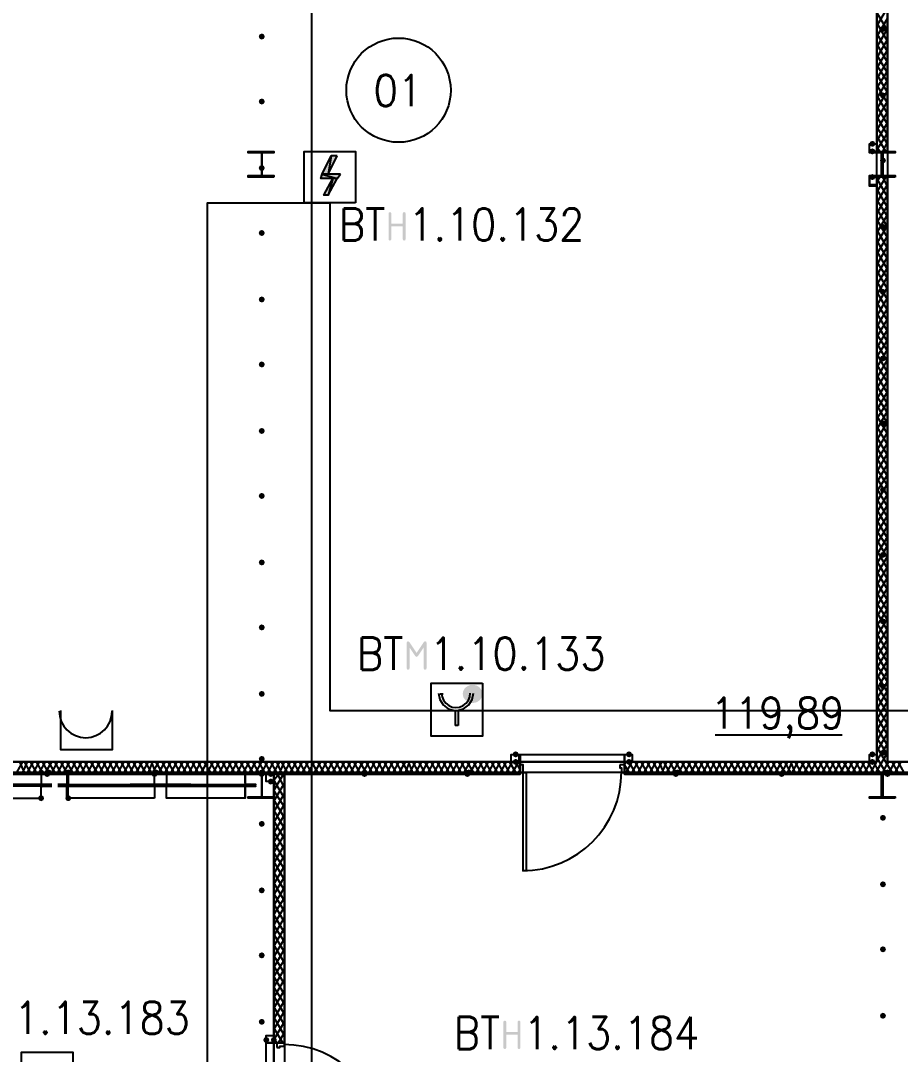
# Model space of a CAD drawing. Header units: millimetres. Extents: x 0 to 420, y 0 to 297.
# Drawn here: x 113.35 to 137.99, y 179.56 to 208.51 of the extents above; entities that cross this region are included whole.
import ezdxf

# ---------------------------------------------------------------- set-up
doc = ezdxf.new("R2010")
doc.units = ezdxf.units.MM
doc.layers.get('0').update_dxf_attribs({"linetype": 'CONTINUOUS'})
doc.styles.get("Standard").update_dxf_attribs({"font": 'STANDARD'})

msp = doc.modelspace()

# ---------------------------------------------------------------- hatches: boundary and pattern name
at = {"true_color": 0x000007}
for points in [[(137.583333, 208.28), (137.558463, 208.220204), (137.498667, 208.195333), (137.438871, 208.220204), (137.414, 208.28), (137.438871, 208.339796), (137.498667, 208.364667), (137.558462, 208.339796)], [(120.184333, 208.068333), (120.159462, 208.008537), (120.099667, 207.983667), (120.039871, 208.008537), (120.015, 208.068333), (120.039871, 208.128129), (120.099667, 208.153), (120.159462, 208.128129)], [(137.583333, 206.417333), (137.558463, 206.357537), (137.498667, 206.332667), (137.438871, 206.357537), (137.414, 206.417333), (137.438871, 206.477129), (137.498667, 206.502), (137.558462, 206.477129)], [(120.184333, 206.248), (120.159462, 206.188204), (120.099667, 206.163333), (120.039871, 206.188204), (120.015, 206.248), (120.039871, 206.307796), (120.099667, 206.332667), (120.159462, 206.307796)], [(137.287, 205.062667), (137.262129, 205.002871), (137.202333, 204.978), (137.142538, 205.002871), (137.117667, 205.062667), (137.142537, 205.122462), (137.202333, 205.147333), (137.262129, 205.122463)], [(137.287, 204.851), (137.262129, 204.791204), (137.202333, 204.766333), (137.142538, 204.791204), (137.117667, 204.851), (137.142537, 204.910796), (137.202333, 204.935667), (137.262129, 204.910796)], [(120.184333, 204.385333), (120.159462, 204.325537), (120.099667, 204.300667), (120.039871, 204.325537), (120.015, 204.385333), (120.039871, 204.445129), (120.099667, 204.47), (120.159462, 204.445129)], [(137.583333, 204.597), (137.558463, 204.537204), (137.498667, 204.512333), (137.438871, 204.537204), (137.414, 204.597), (137.438871, 204.656796), (137.498667, 204.681667), (137.558462, 204.656796)], [(137.287, 204.131333), (137.262129, 204.071537), (137.202333, 204.046667), (137.142538, 204.071537), (137.117667, 204.131333), (137.142537, 204.191129), (137.202333, 204.216), (137.262129, 204.191129)], [(123.650375, 202.39302), (123.650375, 203.1096), (123.660366, 203.139366), (123.690614, 203.149287), (123.720379, 203.139366), (123.730301, 203.1096), (123.730301, 202.830685), (124.048353, 202.830685), (124.048353, 203.1096), (124.058274, 203.139366), (124.08804, 203.149287), (124.118081, 203.139366), (124.128279, 203.1096), (124.128279, 202.39302), (124.118081, 202.363254), (124.08804, 202.353333), (124.058274, 202.363254), (124.048353, 202.39302), (124.048353, 202.75131), (123.730301, 202.75131), (123.730301, 202.39302), (123.720379, 202.363254), (123.690614, 202.353333), (123.660366, 202.363254)], [(137.583333, 202.734333), (137.558463, 202.674537), (137.498667, 202.649667), (137.438871, 202.674537), (137.414, 202.734333), (137.438871, 202.794129), (137.498667, 202.819), (137.558462, 202.794129)], [(120.184333, 202.565), (120.159462, 202.505204), (120.099667, 202.480333), (120.039871, 202.505204), (120.015, 202.565), (120.039871, 202.624796), (120.099667, 202.649667), (120.159462, 202.624796)], [(137.583333, 200.914), (137.558463, 200.854204), (137.498667, 200.829333), (137.438871, 200.854204), (137.414, 200.914), (137.438871, 200.973796), (137.498667, 200.998667), (137.558462, 200.973796)], [(120.184333, 200.702333), (120.159462, 200.642537), (120.099667, 200.617667), (120.039871, 200.642537), (120.015, 200.702333), (120.039871, 200.762129), (120.099667, 200.787), (120.159462, 200.762129)], [(120.184333, 198.882), (120.159462, 198.822204), (120.099667, 198.797333), (120.039871, 198.822204), (120.015, 198.882), (120.039871, 198.941796), (120.099667, 198.966667), (120.159462, 198.941796)], [(137.583333, 199.051333), (137.558463, 198.991537), (137.498667, 198.966667), (137.438871, 198.991537), (137.414, 199.051333), (137.438871, 199.111129), (137.498667, 199.136), (137.558462, 199.111129)], [(137.583333, 197.231), (137.558463, 197.171204), (137.498667, 197.146333), (137.438871, 197.171204), (137.414, 197.231), (137.438871, 197.290796), (137.498667, 197.315667), (137.558462, 197.290796)], [(120.184333, 197.019333), (120.159462, 196.959537), (120.099667, 196.934667), (120.039871, 196.959537), (120.015, 197.019333), (120.039871, 197.079129), (120.099667, 197.104), (120.159462, 197.079129)], [(120.184333, 195.199), (120.159462, 195.139204), (120.099667, 195.114333), (120.039871, 195.139204), (120.015, 195.199), (120.039871, 195.258796), (120.099667, 195.283667), (120.159462, 195.258796)], [(137.583333, 195.368333), (137.558463, 195.308538), (137.498667, 195.283667), (137.438871, 195.308538), (137.414, 195.368333), (137.438871, 195.428129), (137.498667, 195.453), (137.558462, 195.428129)], [(137.583333, 193.548), (137.558463, 193.488204), (137.498667, 193.463333), (137.438871, 193.488204), (137.414, 193.548), (137.438871, 193.607796), (137.498667, 193.632667), (137.558462, 193.607796)], [(120.184333, 193.336333), (120.159462, 193.276537), (120.099667, 193.251667), (120.039871, 193.276537), (120.015, 193.336333), (120.039871, 193.396129), (120.099667, 193.421), (120.159462, 193.396129)], [(137.583333, 191.685333), (137.558463, 191.625537), (137.498667, 191.600667), (137.438871, 191.625537), (137.414, 191.685333), (137.438871, 191.745129), (137.498667, 191.77), (137.558462, 191.745129)], [(120.184333, 191.516), (120.159462, 191.456204), (120.099667, 191.431333), (120.039871, 191.456204), (120.015, 191.516), (120.039871, 191.575796), (120.099667, 191.600667), (120.159462, 191.575796)], [(124.675966, 191.126621), (124.705732, 191.116699), (124.715654, 191.086933), (124.715654, 190.370353), (124.705732, 190.340588), (124.675966, 190.330666), (124.646201, 190.340588), (124.636279, 190.370353), (124.636279, 190.955744), (124.47367, 190.712658), (124.43729, 190.688956), (124.399807, 190.712658), (124.238301, 190.955744), (124.238301, 190.370353), (124.228379, 190.340588), (124.198614, 190.330666), (124.168366, 190.340588), (124.158375, 190.370353), (124.158375, 191.086933), (124.168366, 191.116699), (124.198614, 191.126621), (124.23334, 191.106777), (124.43729, 190.800853), (124.642342, 191.108982)], [(120.184333, 189.653333), (120.159462, 189.593537), (120.099667, 189.568667), (120.039871, 189.593537), (120.015, 189.653333), (120.039871, 189.713129), (120.099667, 189.738), (120.159462, 189.713129)], [(137.583333, 189.865), (137.558463, 189.805204), (137.498667, 189.780333), (137.438871, 189.805204), (137.414, 189.865), (137.438871, 189.924796), (137.498667, 189.949667), (137.558462, 189.924796)], [(127.296333, 187.96), (127.271463, 187.900204), (127.211667, 187.875333), (127.151871, 187.900204), (127.127, 187.96), (127.151871, 188.019796), (127.211667, 188.044667), (127.271462, 188.019796)], [(130.471333, 187.96), (130.446463, 187.900204), (130.386667, 187.875333), (130.326871, 187.900204), (130.302, 187.96), (130.326871, 188.019796), (130.386667, 188.044667), (130.446462, 188.019796)], [(137.287, 187.96), (137.262129, 187.900204), (137.202333, 187.875333), (137.142538, 187.900204), (137.117667, 187.96), (137.142537, 188.019796), (137.202333, 188.044667), (137.262129, 188.019796)], [(137.583333, 188.002333), (137.558463, 187.942537), (137.498667, 187.917667), (137.438871, 187.942537), (137.414, 188.002333), (137.438871, 188.062129), (137.498667, 188.087), (137.558462, 188.062129)], [(120.184333, 187.833), (120.159462, 187.773204), (120.099667, 187.748333), (120.039871, 187.773204), (120.015, 187.833), (120.039871, 187.892796), (120.099667, 187.917667), (120.159462, 187.892796)], [(127.296333, 187.748333), (127.271463, 187.688538), (127.211667, 187.663667), (127.151871, 187.688538), (127.127, 187.748333), (127.151871, 187.808129), (127.211667, 187.833), (127.271462, 187.808129)], [(130.471333, 187.748333), (130.446463, 187.688538), (130.386667, 187.663667), (130.326871, 187.688538), (130.302, 187.748333), (130.326871, 187.808129), (130.386667, 187.833), (130.446462, 187.808129)], [(137.287, 187.748333), (137.262129, 187.688538), (137.202333, 187.663667), (137.142538, 187.688538), (137.117667, 187.748333), (137.142537, 187.808129), (137.202333, 187.833), (137.262129, 187.808129)], [(114.003667, 187.452), (113.978796, 187.392204), (113.919, 187.367333), (113.859204, 187.392204), (113.834333, 187.452), (113.859204, 187.511796), (113.919, 187.536667), (113.978796, 187.511796)], [(114.765667, 187.452), (114.740796, 187.392204), (114.681, 187.367333), (114.621204, 187.392204), (114.596333, 187.452), (114.621204, 187.511796), (114.681, 187.536667), (114.740796, 187.511796)], [(120.438333, 187.409667), (120.413463, 187.349871), (120.353667, 187.325), (120.293871, 187.349871), (120.269, 187.409667), (120.293871, 187.469462), (120.353667, 187.494333), (120.413462, 187.469463)], [(120.438333, 187.198), (120.413463, 187.138204), (120.353667, 187.113333), (120.293871, 187.138204), (120.269, 187.198), (120.293871, 187.257796), (120.353667, 187.282667), (120.413462, 187.257796)], [(114.003667, 186.732333), (113.978796, 186.672537), (113.919, 186.647667), (113.859204, 186.672537), (113.834333, 186.732333), (113.859204, 186.792129), (113.919, 186.817), (113.978796, 186.792129)], [(114.765667, 186.732333), (114.740796, 186.672537), (114.681, 186.647667), (114.621204, 186.672537), (114.596333, 186.732333), (114.621204, 186.792129), (114.681, 186.817), (114.740796, 186.792129)], [(137.583333, 186.182), (137.558463, 186.122204), (137.498667, 186.097333), (137.438871, 186.122204), (137.414, 186.182), (137.438871, 186.241796), (137.498667, 186.266667), (137.558462, 186.241796)], [(120.184333, 186.012667), (120.159462, 185.952871), (120.099667, 185.928), (120.039871, 185.952871), (120.015, 186.012667), (120.039871, 186.072462), (120.099667, 186.097333), (120.159462, 186.072463)], [(120.184333, 184.15), (120.159462, 184.090204), (120.099667, 184.065333), (120.039871, 184.090204), (120.015, 184.15), (120.039871, 184.209796), (120.099667, 184.234667), (120.159462, 184.209796)], [(137.583333, 184.319333), (137.558463, 184.259537), (137.498667, 184.234667), (137.438871, 184.259537), (137.414, 184.319333), (137.438871, 184.379129), (137.498667, 184.404), (137.558462, 184.379129)], [(137.583333, 182.499), (137.558463, 182.439204), (137.498667, 182.414333), (137.438871, 182.439204), (137.414, 182.499), (137.438871, 182.558796), (137.498667, 182.583667), (137.558462, 182.558796)], [(120.184333, 182.329667), (120.159462, 182.269871), (120.099667, 182.245), (120.039871, 182.269871), (120.015, 182.329667), (120.039871, 182.389462), (120.099667, 182.414333), (120.159462, 182.389463)], [(137.583333, 180.636333), (137.558463, 180.576537), (137.498667, 180.551667), (137.438871, 180.576537), (137.414, 180.636333), (137.438871, 180.696129), (137.498667, 180.721), (137.558462, 180.696129)], [(120.184333, 180.467), (120.159462, 180.407204), (120.099667, 180.382333), (120.039871, 180.407204), (120.015, 180.467), (120.039871, 180.526796), (120.099667, 180.551667), (120.159462, 180.526796)], [(126.867708, 179.744687), (126.867708, 180.461267), (126.877699, 180.491032), (126.907947, 180.500954), (126.937713, 180.491032), (126.947635, 180.461267), (126.947635, 180.182352), (127.265686, 180.182352), (127.265686, 180.461267), (127.275608, 180.491032), (127.305373, 180.500954), (127.335415, 180.491032), (127.345612, 180.461267), (127.345612, 179.744687), (127.335415, 179.714921), (127.305373, 179.704999), (127.275608, 179.714921), (127.265686, 179.744687), (127.265686, 180.102977), (126.947635, 180.102977), (126.947635, 179.744687), (126.937713, 179.714921), (126.907947, 179.704999), (126.877699, 179.714921)], [(120.311333, 179.959), (120.286463, 179.899204), (120.226667, 179.874333), (120.166871, 179.899204), (120.142, 179.959), (120.166871, 180.018796), (120.226667, 180.043667), (120.286462, 180.018796)], [(120.523, 179.959), (120.498129, 179.899204), (120.438333, 179.874333), (120.378537, 179.899204), (120.353667, 179.959), (120.378537, 180.018796), (120.438333, 180.043667), (120.498129, 180.018796)]]:
    msp.add_hatch(color=0, dxfattribs=at).paths.add_polyline_path(points, flags=0)
at = {"true_color": 0x000001}
h = msp.add_hatch(color=0, dxfattribs=at)
h.paths.add_polyline_path([(122.216335, 204.723999), (122.047001, 204.723999), (121.962335, 204.215999)], flags=0)
h.paths.add_polyline_path([(122.047001, 204.723999), (121.962335, 204.215999), (121.793001, 204.215999)], flags=0)
h = msp.add_hatch(color=0, dxfattribs=at)
h.paths.add_polyline_path([(122.301001, 204.215999), (121.793001, 204.215999), (122.216335, 204.088999)], flags=0)
h.paths.add_polyline_path([(121.793001, 204.215999), (122.216335, 204.088999), (121.750668, 204.088999)], flags=0)
h = msp.add_hatch(color=0, dxfattribs=at)
h.paths.add_polyline_path([(122.216335, 204.088999), (122.089335, 204.088999), (121.962335, 203.623333)], flags=0)
h.paths.add_polyline_path([(122.089335, 204.088999), (121.962335, 203.623333), (121.835335, 203.623333)], flags=0)
h = msp.add_hatch(color=0, dxfattribs=at)
edge = h.paths.add_edge_path(flags=0)
edge.add_ellipse((126.005168, 189.653333), major_axis=(0.275167, 0), ratio=0.923077, start_angle=0, end_angle=360)
at = {"true_color": 0x000007}
h = msp.add_hatch(color=0, dxfattribs=at)
h.paths.add_polyline_path([(120.099667, 187.452), (108.119333, 187.452), (120.099667, 187.409667)], flags=0)
h.paths.add_polyline_path([(108.119333, 187.452), (120.099667, 187.409667), (108.119333, 187.409667)], flags=0)
at = {"true_color": 0x0000fe}
for points in [[(114.173, 187.409667), (114.148129, 187.349871), (114.088333, 187.325), (114.028538, 187.349871), (114.003667, 187.409667), (114.028537, 187.469462), (114.088333, 187.494333), (114.148129, 187.469463)], [(114.215333, 187.452), (114.190463, 187.392204), (114.130667, 187.367333), (114.070871, 187.392204), (114.046, 187.452), (114.070871, 187.511796), (114.130667, 187.536667), (114.190462, 187.511796)], [(117.178667, 187.409667), (117.153796, 187.349871), (117.094, 187.325), (117.034204, 187.349871), (117.009333, 187.409667), (117.034204, 187.469462), (117.094, 187.494333), (117.153796, 187.469463)], [(117.221, 187.452), (117.196129, 187.392204), (117.136333, 187.367333), (117.076537, 187.392204), (117.051667, 187.452), (117.076537, 187.511796), (117.136333, 187.536667), (117.196129, 187.511796)], [(120.184333, 187.452), (120.159462, 187.392204), (120.099667, 187.367333), (120.039871, 187.392204), (120.015, 187.452), (120.039871, 187.511796), (120.099667, 187.536667), (120.159462, 187.511796)], [(120.184333, 187.452), (120.159462, 187.392204), (120.099667, 187.367333), (120.039871, 187.392204), (120.015, 187.452), (120.039871, 187.511796), (120.099667, 187.536667), (120.159462, 187.511796)], [(120.184333, 187.409667), (120.159462, 187.349871), (120.099667, 187.325), (120.039871, 187.349871), (120.015, 187.409667), (120.039871, 187.469462), (120.099667, 187.494333), (120.159462, 187.469463)], [(123.063, 187.452), (123.038129, 187.392204), (122.978333, 187.367333), (122.918538, 187.392204), (122.893667, 187.452), (122.918537, 187.511796), (122.978333, 187.536667), (123.038129, 187.511796)], [(123.063, 187.409667), (123.038129, 187.349871), (122.978333, 187.325), (122.918538, 187.349871), (122.893667, 187.409667), (122.918537, 187.469462), (122.978333, 187.494333), (123.038129, 187.469463)], [(125.941667, 187.409667), (125.916796, 187.349871), (125.857, 187.325), (125.797204, 187.349871), (125.772333, 187.409667), (125.797204, 187.469462), (125.857, 187.494333), (125.916796, 187.469463)], [(125.984, 187.452), (125.959129, 187.392204), (125.899333, 187.367333), (125.839538, 187.392204), (125.814667, 187.452), (125.839537, 187.511796), (125.899333, 187.536667), (125.959129, 187.511796)], [(131.783667, 187.409667), (131.758796, 187.349871), (131.699, 187.325), (131.639204, 187.349871), (131.614333, 187.409667), (131.639204, 187.469462), (131.699, 187.494333), (131.758796, 187.469463)], [(131.826, 187.452), (131.801129, 187.392204), (131.741333, 187.367333), (131.681538, 187.392204), (131.656667, 187.452), (131.681537, 187.511796), (131.741333, 187.536667), (131.801129, 187.511796)], [(134.747, 187.409667), (134.722129, 187.349871), (134.662333, 187.325), (134.602538, 187.349871), (134.577667, 187.409667), (134.602537, 187.469462), (134.662333, 187.494333), (134.722129, 187.469463)], [(134.789333, 187.452), (134.764463, 187.392204), (134.704667, 187.367333), (134.644871, 187.392204), (134.62, 187.452), (134.644871, 187.511796), (134.704667, 187.536667), (134.764462, 187.511796)], [(137.710333, 187.452), (137.685463, 187.392204), (137.625667, 187.367333), (137.565871, 187.392204), (137.541, 187.452), (137.565871, 187.511796), (137.625667, 187.536667), (137.685462, 187.511796)], [(137.710333, 187.409667), (137.685463, 187.349871), (137.625667, 187.325), (137.565871, 187.349871), (137.541, 187.409667), (137.565871, 187.469462), (137.625667, 187.494333), (137.685462, 187.469463)]]:
    msp.add_hatch(color=0, dxfattribs=at).paths.add_polyline_path(points, flags=0)
at = {"true_color": 0x000007}
h = msp.add_hatch(color=0, dxfattribs=at)
h.paths.add_polyline_path([(127.338667, 187.452), (120.099667, 187.452), (127.338667, 187.409667)], flags=0)
h.paths.add_polyline_path([(120.099667, 187.452), (127.338667, 187.409667), (120.099667, 187.409667)], flags=0)
h = msp.add_hatch(color=0, dxfattribs=at)
h.paths.add_polyline_path([(137.625667, 187.452), (130.259667, 187.452), (137.625667, 187.409667)], flags=0)
h.paths.add_polyline_path([(130.259667, 187.452), (137.625667, 187.409667), (130.259667, 187.409667)], flags=0)
h = msp.add_hatch(color=0, dxfattribs=at)
h.paths.add_polyline_path([(144.695333, 187.452), (137.625667, 187.452), (144.695333, 187.409667)], flags=0)
h.paths.add_polyline_path([(137.625667, 187.452), (144.695333, 187.409667), (137.625667, 187.409667)], flags=0)

# ---------------------------------------------------------------- linework, layer by layer
at = {"color": 0, "true_color": 0x00002b}
for points in [[(108.119333, 222.25), (108.119333, 187.748333), (137.329333, 187.748333), (137.329333, 222.25)], [(154.728333, 187.748333), (154.728333, 222.25), (137.625667, 222.25), (137.625667, 187.748333)]]:
    msp.add_lwpolyline(points, close=True, dxfattribs=at)
at = {"color": 0, "true_color": 0x000007}
for points in [[(137.625667, 204.851), (137.625667, 221.530333), (137.329333, 221.530333), (137.329333, 204.851)], [(137.329333, 204.851), (137.117667, 204.851), (137.117667, 205.062667), (137.329333, 205.062667), (137.329333, 204.851), (137.117667, 204.851), (137.117667, 205.062667), (137.329333, 205.062667)], [(120.438333, 204.131333), (119.718667, 204.131333), (119.718667, 204.173667), (120.099667, 204.173667), (120.099667, 204.808667), (119.718667, 204.808667), (119.718667, 204.851), (120.438333, 204.851), (120.438333, 204.808667), (120.099667, 204.808667), (120.099667, 204.173667), (120.438333, 204.173667)], [(137.837333, 204.131333), (137.117667, 204.131333), (137.117667, 204.173667), (137.456333, 204.173667), (137.456333, 204.808667), (137.117667, 204.808667), (137.117667, 204.851), (137.837333, 204.851), (137.837333, 204.808667), (137.498667, 204.808667), (137.498667, 204.173667), (137.837333, 204.173667)], [(137.329333, 203.877333), (137.117667, 203.877333), (137.117667, 204.131333), (137.329333, 204.131333)], [(137.329333, 203.919667), (137.329333, 204.131333), (137.117667, 204.131333), (137.117667, 203.919667)], [(127.084667, 187.96), (127.296333, 187.96), (127.296333, 187.748333), (127.084667, 187.748333), (127.084667, 187.96), (127.338667, 187.96), (127.338667, 187.748333), (127.084667, 187.748333)], [(130.259667, 187.96), (130.471333, 187.96), (130.471333, 187.748333), (130.259667, 187.748333), (130.259667, 187.96), (130.471333, 187.96), (130.471333, 187.748333), (130.259667, 187.748333)], [(137.329333, 187.748333), (137.117667, 187.748333), (137.117667, 187.96), (137.329333, 187.96), (137.329333, 187.748333), (137.117667, 187.748333), (137.117667, 187.96), (137.329333, 187.96)], [(127.338667, 187.663667), (127.338667, 187.452), (127.423333, 187.452), (127.423333, 187.579), (127.423333, 187.663667)], [(130.132667, 187.663667), (130.132667, 187.579), (130.175, 187.579), (130.175, 187.452), (130.259667, 187.452), (130.259667, 187.663667)], [(120.099667, 187.452), (108.119333, 187.452), (120.099667, 187.409667)], [(108.119333, 187.452), (120.099667, 187.409667), (108.119333, 187.409667)], [(120.099667, 187.452), (120.099667, 187.409667), (108.119333, 187.409667), (108.119333, 187.452), (120.099667, 187.452), (108.119333, 187.452), (108.119333, 187.409667), (120.099667, 187.409667)], [(111.463667, 187.452), (113.919, 187.452), (113.919, 187.113333), (111.463667, 187.113333)], [(117.094, 187.452), (114.681, 187.452), (114.681, 187.113333), (117.094, 187.113333)], [(120.438333, 186.732333), (119.718667, 186.732333), (119.718667, 186.774667), (120.099667, 186.774667), (120.099667, 187.409667), (119.718667, 187.409667), (119.718667, 187.452), (120.438333, 187.452), (120.438333, 187.409667), (120.099667, 187.409667), (120.099667, 186.774667), (120.438333, 186.774667)], [(127.338667, 187.452), (120.099667, 187.452), (127.338667, 187.409667)], [(120.099667, 187.452), (127.338667, 187.409667), (120.099667, 187.409667)], [(127.338667, 187.452), (127.338667, 187.409667), (120.099667, 187.409667), (120.099667, 187.452), (127.338667, 187.452), (120.099667, 187.452), (120.099667, 187.409667), (127.338667, 187.409667)], [(120.438333, 187.198), (120.226667, 187.198), (120.226667, 187.409667), (120.438333, 187.409667), (120.438333, 187.198), (120.226667, 187.198), (120.226667, 187.409667), (120.438333, 187.409667)], [(127.423333, 184.700333), (127.423333, 187.452), (127.508, 187.452), (127.508, 184.700333)], [(137.625667, 187.452), (130.259667, 187.452), (137.625667, 187.409667)], [(130.259667, 187.452), (137.625667, 187.409667), (130.259667, 187.409667)], [(130.259667, 187.409667), (137.625667, 187.409667), (137.625667, 187.452), (130.259667, 187.452)], [(130.259667, 187.409667), (137.625667, 187.409667), (137.625667, 187.452), (130.259667, 187.452)], [(137.837333, 186.732333), (137.117667, 186.732333), (137.117667, 186.774667), (137.456333, 186.774667), (137.456333, 187.409667), (137.117667, 187.409667), (137.117667, 187.452), (137.837333, 187.452), (137.837333, 187.409667), (137.498667, 187.409667), (137.498667, 186.774667), (137.837333, 186.774667)], [(144.695333, 187.452), (137.625667, 187.452), (144.695333, 187.409667)], [(137.625667, 187.452), (144.695333, 187.409667), (137.625667, 187.409667)], [(144.695333, 187.452), (144.695333, 187.409667), (137.625667, 187.409667), (137.625667, 187.452), (144.695333, 187.452), (137.625667, 187.452), (137.625667, 187.409667), (144.695333, 187.409667)], [(111.463667, 186.732333), (113.919, 186.732333), (113.919, 187.071), (111.463667, 187.071)], [(117.094, 186.732333), (114.681, 186.732333), (114.681, 187.071), (117.094, 187.071)], [(118.11, 187.113333), (116.416667, 187.113333), (116.416667, 187.071), (118.11, 187.071)], [(120.226667, 179.874333), (120.226667, 180.086), (120.438333, 180.086), (120.438333, 179.874333), (120.226667, 179.874333), (120.226667, 180.086), (120.438333, 180.086), (120.438333, 179.874333)], [(120.523, 179.747333), (120.607667, 179.747333), (120.607667, 179.789667), (120.734667, 179.789667), (120.734667, 179.874333), (120.523, 179.874333)]]:
    msp.add_lwpolyline(points, close=True, dxfattribs=at)
at = {"color": 0, "true_color": 0x000006}
for points in [[(114.342335, 107.526666), (368.215334, 107.526666), (379.899333, 107.526666), (379.899333, 221.022332), (115.908668, 221.022332), (115.908668, 218.778666), (121.496668, 218.778666), (121.496668, 164.591999)], [(114.427001, 189.166288), (114.442092, 189.017017), (114.485285, 188.87799), (114.553602, 188.752184), (114.644065, 188.642577), (114.753698, 188.552144), (114.879522, 188.483863), (115.01856, 188.440711), (115.167835, 188.425666), (115.317109, 188.440711), (115.456147, 188.483863), (115.581971, 188.552144), (115.691604, 188.642577), (115.782067, 188.752184), (115.850384, 188.87799), (115.893577, 189.017017), (115.908668, 189.166288)], [(115.908668, 189.187666), (115.908668, 188.086999), (114.469335, 188.086999), (114.469335, 189.187666)]]:
    msp.add_lwpolyline(points, dxfattribs=at)
at = {"color": 0, "true_color": 0x000007}
for points in [[(137.329333, 208.364667), (137.625667, 208.872667)], [(137.625667, 208.237667), (137.329333, 208.745667)], [(137.329333, 208.068333), (137.625667, 208.576333)], [(137.625667, 207.941333), (137.329333, 208.449333)], [(137.329333, 207.772), (137.625667, 208.28)], [(137.625667, 207.645), (137.329333, 208.153)], [(137.329333, 207.475667), (137.625667, 207.983667)], [(137.625667, 207.348667), (137.329333, 207.856667)], [(137.329333, 207.179333), (137.625667, 207.687333)], [(137.625667, 207.052333), (137.329333, 207.560333)], [(137.329333, 206.883), (137.625667, 207.391)], [(137.625667, 206.798333), (137.329333, 207.264)], [(137.329333, 206.629), (137.625667, 207.094667)], [(137.625667, 206.502), (137.329333, 207.01)], [(137.329333, 206.332667), (137.625667, 206.840667)], [(137.625667, 206.205667), (137.329333, 206.713667)], [(137.329333, 206.036333), (137.625667, 206.544333)], [(137.625667, 205.909333), (137.329333, 206.417333)], [(137.329333, 205.74), (137.625667, 206.248)], [(137.625667, 205.613), (137.329333, 206.121)], [(137.329333, 205.443667), (137.625667, 205.951667)], [(137.625667, 205.316667), (137.329333, 205.824667)], [(137.329333, 205.147333), (137.625667, 205.655333)], [(137.625667, 205.062667), (137.329333, 205.528333)], [(137.329333, 204.893333), (137.625667, 205.359)], [(137.583333, 204.851), (137.329333, 205.274333)], [(137.498667, 204.851), (137.625667, 205.105)], [(119.761, 204.808667), (119.761, 204.851)], [(119.930333, 204.808667), (119.930333, 204.851)], [(120.099667, 204.131333), (120.099667, 204.851)], [(120.269, 204.808667), (120.269, 204.851)], [(120.438333, 204.808667), (120.438333, 204.851)], [(121.285001, 204.850999), (122.724335, 204.850999)], [(137.117667, 204.808667), (137.117667, 204.851)], [(137.287, 204.808667), (137.287, 204.851)], [(137.414, 204.851), (137.329333, 204.978)], [(137.498667, 204.131333), (137.498667, 204.851)], [(137.668, 204.808667), (137.668, 204.851)], [(137.837333, 204.808667), (137.837333, 204.851)], [(119.761, 204.131333), (119.761, 204.173667)], [(119.930333, 204.131333), (119.930333, 204.173667)], [(120.269, 204.131333), (120.269, 204.173667)], [(120.438333, 204.131333), (120.438333, 204.173667)], [(137.117667, 204.131333), (137.117667, 204.173667)], [(137.287, 204.131333), (137.287, 204.173667)], [(137.668, 204.131333), (137.668, 204.173667)], [(137.837333, 204.131333), (137.837333, 204.173667)], [(137.202333, 203.877333), (137.202333, 203.919667)], [(137.329333, 204.004333), (137.414, 204.131333)], [(137.329333, 203.708), (137.583333, 204.131333)], [(137.625667, 187.748333), (137.625667, 204.131333), (137.329333, 204.131333), (137.329333, 187.748333)], [(137.625667, 203.581), (137.329333, 204.089)], [(137.329333, 203.411667), (137.625667, 203.919667)], [(137.625667, 203.877333), (137.498667, 204.131333)], [(137.625667, 203.284667), (137.329333, 203.792667)], [(137.329333, 203.115333), (137.625667, 203.623333)], [(137.625667, 203.030667), (137.329333, 203.496333)], [(137.329333, 202.861333), (137.625667, 203.327)], [(137.625667, 202.734333), (137.329333, 203.242333)], [(137.329333, 202.565), (137.625667, 203.073)], [(137.625667, 202.438), (137.329333, 202.946)], [(137.329333, 202.268667), (137.625667, 202.776667)], [(137.625667, 202.141667), (137.329333, 202.649667)], [(137.329333, 201.972333), (137.625667, 202.480333)], [(137.625667, 201.845333), (137.329333, 202.353333)], [(137.329333, 201.676), (137.625667, 202.184)], [(137.625667, 201.549), (137.329333, 202.057)], [(137.329333, 201.379667), (137.625667, 201.887667)], [(137.625667, 201.295), (137.329333, 201.760667)], [(137.329333, 201.125667), (137.625667, 201.591333)], [(137.625667, 200.998667), (137.329333, 201.506667)], [(137.329333, 200.829333), (137.625667, 201.337333)], [(137.625667, 200.702333), (137.329333, 201.210333)], [(137.329333, 200.533), (137.625667, 201.041)], [(137.625667, 200.406), (137.329333, 200.914)], [(137.329333, 200.236667), (137.625667, 200.744667)], [(137.625667, 200.109667), (137.329333, 200.617667)], [(137.329333, 199.940333), (137.625667, 200.448333)], [(137.625667, 199.813333), (137.329333, 200.321333)], [(137.329333, 199.644), (137.625667, 200.152)], [(137.625667, 199.517), (137.329333, 200.025)], [(137.329333, 199.347667), (137.625667, 199.855667)], [(137.625667, 199.263), (137.329333, 199.728667)], [(137.329333, 199.093667), (137.625667, 199.559333)], [(137.625667, 198.966667), (137.329333, 199.474667)], [(137.329333, 198.797333), (137.625667, 199.305333)], [(137.625667, 198.670333), (137.329333, 199.178333)], [(137.329333, 198.501), (137.625667, 199.009)], [(137.625667, 198.374), (137.329333, 198.882)], [(137.329333, 198.204667), (137.625667, 198.712667)], [(137.625667, 198.077667), (137.329333, 198.585667)], [(137.329333, 197.908333), (137.625667, 198.416333)], [(137.625667, 197.781333), (137.329333, 198.289333)], [(137.329333, 197.612), (137.625667, 198.12)], [(137.625667, 197.527333), (137.329333, 197.993)], [(137.329333, 197.358), (137.625667, 197.823667)], [(137.625667, 197.231), (137.329333, 197.739)], [(137.329333, 197.061667), (137.625667, 197.569667)], [(137.625667, 196.934667), (137.329333, 197.442667)], [(137.329333, 196.765333), (137.625667, 197.273333)], [(137.625667, 196.638333), (137.329333, 197.146333)], [(137.329333, 196.469), (137.625667, 196.977)], [(137.625667, 196.342), (137.329333, 196.85)], [(137.329333, 196.172667), (137.625667, 196.680667)], [(137.625667, 196.045667), (137.329333, 196.553667)], [(137.329333, 195.876333), (137.625667, 196.384333)], [(137.625667, 195.749333), (137.329333, 196.257333)], [(137.329333, 195.58), (137.625667, 196.088)], [(137.625667, 195.495333), (137.329333, 195.961)], [(137.329333, 195.326), (137.625667, 195.791667)], [(137.625667, 195.199), (137.329333, 195.707)], [(137.329333, 195.029667), (137.625667, 195.537667)], [(137.625667, 194.902667), (137.329333, 195.410667)], [(137.329333, 194.733333), (137.625667, 195.241333)], [(137.625667, 194.606333), (137.329333, 195.114333)], [(137.329333, 194.437), (137.625667, 194.945)], [(137.625667, 194.31), (137.329333, 194.818)], [(137.329333, 194.140667), (137.625667, 194.648667)], [(137.625667, 194.013667), (137.329333, 194.521667)], [(137.329333, 193.844333), (137.625667, 194.352333)], [(137.625667, 193.759667), (137.329333, 194.225333)], [(137.329333, 193.548), (137.625667, 194.056)], [(137.625667, 193.463333), (137.329333, 193.971333)], [(137.329333, 193.294), (137.625667, 193.802)], [(137.625667, 193.167), (137.329333, 193.675)], [(137.329333, 192.997667), (137.625667, 193.505667)], [(137.625667, 192.870667), (137.329333, 193.378667)], [(137.329333, 192.701333), (137.625667, 193.209333)], [(137.625667, 192.574333), (137.329333, 193.082333)], [(137.329333, 192.405), (137.625667, 192.913)], [(137.625667, 192.278), (137.329333, 192.786)], [(137.329333, 192.108667), (137.625667, 192.616667)], [(137.625667, 191.981667), (137.329333, 192.489667)], [(137.329333, 191.812333), (137.625667, 192.320333)], [(137.625667, 191.727667), (137.329333, 192.193333)], [(137.329333, 191.558333), (137.625667, 192.024)], [(137.625667, 191.431333), (137.329333, 191.939333)], [(137.329333, 191.262), (137.625667, 191.77)], [(137.625667, 191.135), (137.329333, 191.643)], [(137.329333, 190.965667), (137.625667, 191.473667)], [(137.625667, 190.838667), (137.329333, 191.346667)], [(137.329333, 190.669333), (137.625667, 191.177333)], [(137.625667, 190.542333), (137.329333, 191.050333)], [(137.329333, 190.373), (137.625667, 190.881)], [(137.625667, 190.246), (137.329333, 190.754)], [(137.329333, 190.076667), (137.625667, 190.584667)], [(137.625667, 189.992), (137.329333, 190.457667)], [(137.329333, 189.780333), (137.625667, 190.288333)], [(137.625667, 189.695667), (137.329333, 190.203667)], [(137.329333, 189.526333), (137.625667, 189.992)], [(124.841001, 189.949666), (126.280335, 189.949666)], [(137.625667, 189.399333), (137.329333, 189.907333)], [(137.329333, 189.23), (137.625667, 189.738)], [(137.625667, 189.103), (137.329333, 189.611)], [(137.329333, 188.933667), (137.625667, 189.441667)], [(137.625667, 188.806667), (137.329333, 189.314667)], [(137.329333, 188.637333), (137.625667, 189.145333)], [(137.625667, 188.510333), (137.329333, 189.018333)], [(137.329333, 188.341), (137.625667, 188.849)], [(132.799667, 188.510333), (136.355667, 188.510333)], [(137.625667, 188.214), (137.329333, 188.722)], [(137.329333, 188.044667), (137.625667, 188.552667)], [(137.625667, 187.96), (137.329333, 188.425667)], [(137.329333, 187.790667), (137.625667, 188.256333)], [(127.338667, 187.875333), (127.338667, 187.96), (128.778, 187.96)], [(128.778, 187.96), (130.259667, 187.96), (130.259667, 187.875333)], [(137.625667, 187.663667), (137.329333, 188.171667)], [(137.329333, 187.494333), (137.625667, 188.002333)], [(127.338667, 187.748333), (108.119333, 187.748333)], [(113.241667, 187.452), (113.411, 187.748333)], [(113.453333, 187.452), (113.326333, 187.748333)], [(113.411, 187.452), (113.538, 187.748333)], [(113.622667, 187.452), (113.453333, 187.748333)], [(113.538, 187.452), (113.707333, 187.748333)], [(113.792, 187.452), (113.622667, 187.748333)], [(113.707333, 187.452), (113.876667, 187.748333)], [(113.961333, 187.452), (113.792, 187.748333)], [(113.876667, 187.452), (114.046, 187.748333)], [(114.130667, 187.452), (113.961333, 187.748333)], [(114.046, 187.452), (114.215333, 187.748333)], [(114.3, 187.452), (114.130667, 187.748333)], [(114.215333, 187.452), (114.384667, 187.748333)], [(114.469333, 187.452), (114.3, 187.748333)], [(114.384667, 187.452), (114.554, 187.748333)], [(114.638667, 187.452), (114.469333, 187.748333)], [(114.554, 187.452), (114.723333, 187.748333)], [(114.808, 187.452), (114.638667, 187.748333)], [(114.723333, 187.452), (114.892667, 187.748333)], [(114.977333, 187.452), (114.808, 187.748333)], [(114.892667, 187.452), (115.062, 187.748333)], [(115.146667, 187.452), (114.977333, 187.748333)], [(115.062, 187.452), (115.231333, 187.748333)], [(115.316, 187.452), (115.146667, 187.748333)], [(115.231333, 187.452), (115.400667, 187.748333)], [(115.485333, 187.452), (115.316, 187.748333)], [(115.400667, 187.452), (115.57, 187.748333)], [(115.654667, 187.452), (115.485333, 187.748333)], [(115.57, 187.452), (115.739333, 187.748333)], [(115.824, 187.452), (115.654667, 187.748333)], [(115.739333, 187.452), (115.908667, 187.748333)], [(115.993333, 187.452), (115.824, 187.748333)], [(115.908667, 187.452), (116.078, 187.748333)], [(116.162667, 187.452), (115.993333, 187.748333)], [(116.078, 187.452), (116.247333, 187.748333)], [(116.332, 187.452), (116.162667, 187.748333)], [(116.247333, 187.452), (116.416667, 187.748333)], [(116.501333, 187.452), (116.332, 187.748333)], [(116.416667, 187.452), (116.586, 187.748333)], [(116.670667, 187.452), (116.501333, 187.748333)], [(116.586, 187.452), (116.755333, 187.748333)], [(116.84, 187.452), (116.670667, 187.748333)], [(116.755333, 187.452), (116.924667, 187.748333)], [(117.009333, 187.452), (116.84, 187.748333)], [(116.924667, 187.452), (117.051667, 187.748333)], [(117.136333, 187.452), (117.009333, 187.748333)], [(117.051667, 187.452), (117.221, 187.748333)], [(117.305667, 187.452), (117.136333, 187.748333)], [(117.221, 187.452), (117.390333, 187.748333)], [(117.475, 187.452), (117.305667, 187.748333)], [(117.390333, 187.452), (117.559667, 187.748333)], [(117.644333, 187.452), (117.475, 187.748333)], [(117.559667, 187.452), (117.729, 187.748333)], [(117.813667, 187.452), (117.644333, 187.748333)], [(117.729, 187.452), (117.898333, 187.748333)], [(117.983, 187.452), (117.813667, 187.748333)], [(117.898333, 187.452), (118.067667, 187.748333)], [(118.152333, 187.452), (117.983, 187.748333)], [(118.067667, 187.452), (118.237, 187.748333)], [(118.321667, 187.452), (118.152333, 187.748333)], [(118.237, 187.452), (118.406333, 187.748333)], [(118.491, 187.452), (118.321667, 187.748333)], [(118.406333, 187.452), (118.575667, 187.748333)], [(118.660333, 187.452), (118.491, 187.748333)], [(118.575667, 187.452), (118.745, 187.748333)], [(118.829667, 187.452), (118.660333, 187.748333)], [(118.745, 187.452), (118.914333, 187.748333)], [(118.999, 187.452), (118.829667, 187.748333)], [(118.914333, 187.452), (119.083667, 187.748333)], [(119.168333, 187.452), (118.999, 187.748333)], [(119.083667, 187.452), (119.253, 187.748333)], [(119.337667, 187.452), (119.168333, 187.748333)], [(119.253, 187.452), (119.422333, 187.748333)], [(119.507, 187.452), (119.337667, 187.748333)], [(119.422333, 187.452), (119.591667, 187.748333)], [(119.676333, 187.452), (119.507, 187.748333)], [(119.591667, 187.452), (119.761, 187.748333)], [(119.845667, 187.452), (119.676333, 187.748333)], [(119.761, 187.452), (119.930333, 187.748333)], [(120.015, 187.452), (119.845667, 187.748333)], [(119.930333, 187.452), (120.099667, 187.748333)], [(120.184333, 187.452), (120.015, 187.748333)], [(120.099667, 187.452), (120.269, 187.748333)], [(120.353667, 187.452), (120.184333, 187.748333)], [(120.269, 187.452), (120.438333, 187.748333)], [(120.523, 187.452), (120.353667, 187.748333)], [(120.438333, 187.452), (120.607667, 187.748333)], [(120.65, 187.452), (120.523, 187.748333)], [(120.607667, 187.452), (120.734667, 187.748333)], [(120.819333, 187.452), (120.65, 187.748333)], [(120.734667, 187.452), (120.904, 187.748333)], [(120.988667, 187.452), (120.819333, 187.748333)], [(120.904, 187.452), (121.073333, 187.748333)], [(121.158, 187.452), (120.988667, 187.748333)], [(121.073333, 187.452), (121.242667, 187.748333)], [(121.327333, 187.452), (121.158, 187.748333)], [(121.242667, 187.452), (121.412, 187.748333)], [(121.496667, 187.452), (121.327333, 187.748333)], [(121.412, 187.452), (121.581333, 187.748333)], [(121.666, 187.452), (121.496667, 187.748333)], [(121.581333, 187.452), (121.750667, 187.748333)], [(121.835333, 187.452), (121.666, 187.748333)], [(121.750667, 187.452), (121.92, 187.748333)], [(122.004667, 187.452), (121.835333, 187.748333)], [(121.92, 187.452), (122.089333, 187.748333)], [(122.174, 187.452), (122.004667, 187.748333)], [(122.089333, 187.452), (122.258667, 187.748333)], [(122.343333, 187.452), (122.174, 187.748333)], [(122.258667, 187.452), (122.428, 187.748333)], [(122.512667, 187.452), (122.343333, 187.748333)], [(122.428, 187.452), (122.597333, 187.748333)], [(122.682, 187.452), (122.512667, 187.748333)], [(122.597333, 187.452), (122.766667, 187.748333)], [(122.851333, 187.452), (122.682, 187.748333)], [(122.766667, 187.452), (122.936, 187.748333)], [(123.020667, 187.452), (122.851333, 187.748333)], [(122.936, 187.452), (123.105333, 187.748333)], [(123.19, 187.452), (123.020667, 187.748333)], [(123.105333, 187.452), (123.274667, 187.748333)], [(123.359333, 187.452), (123.19, 187.748333)], [(123.274667, 187.452), (123.444, 187.748333)], [(123.528667, 187.452), (123.359333, 187.748333)], [(123.444, 187.452), (123.613333, 187.748333)], [(123.698, 187.452), (123.528667, 187.748333)], [(123.613333, 187.452), (123.782667, 187.748333)], [(123.867333, 187.452), (123.698, 187.748333)], [(123.782667, 187.452), (123.952, 187.748333)], [(124.036667, 187.452), (123.867333, 187.748333)], [(123.952, 187.452), (124.121333, 187.748333)], [(124.206, 187.452), (124.036667, 187.748333)], [(124.121333, 187.452), (124.248333, 187.748333)], [(124.333, 187.452), (124.206, 187.748333)], [(124.248333, 187.452), (124.417667, 187.748333)], [(124.502333, 187.452), (124.333, 187.748333)], [(124.417667, 187.452), (124.587, 187.748333)], [(124.671667, 187.452), (124.502333, 187.748333)], [(124.587, 187.452), (124.756333, 187.748333)], [(124.841, 187.452), (124.671667, 187.748333)], [(124.756333, 187.452), (124.925667, 187.748333)], [(125.010333, 187.452), (124.841, 187.748333)], [(124.925667, 187.452), (125.095, 187.748333)], [(125.179667, 187.452), (125.010333, 187.748333)], [(125.095, 187.452), (125.264333, 187.748333)], [(125.349, 187.452), (125.179667, 187.748333)], [(125.264333, 187.452), (125.433667, 187.748333)], [(125.518333, 187.452), (125.349, 187.748333)], [(125.433667, 187.452), (125.603, 187.748333)], [(125.687667, 187.452), (125.518333, 187.748333)], [(125.603, 187.452), (125.772333, 187.748333)], [(125.857, 187.452), (125.687667, 187.748333)], [(125.772333, 187.452), (125.941667, 187.748333)], [(126.026333, 187.452), (125.857, 187.748333)], [(125.941667, 187.452), (126.111, 187.748333)], [(126.195667, 187.452), (126.026333, 187.748333)], [(126.111, 187.452), (126.280333, 187.748333)], [(126.365, 187.452), (126.195667, 187.748333)], [(126.280333, 187.452), (126.449667, 187.748333)], [(126.534333, 187.452), (126.365, 187.748333)], [(126.449667, 187.452), (126.619, 187.748333)], [(126.703667, 187.452), (126.534333, 187.748333)], [(126.619, 187.452), (126.788333, 187.748333)], [(126.873, 187.452), (126.703667, 187.748333)], [(126.788333, 187.452), (126.957667, 187.748333)], [(127.042333, 187.452), (126.873, 187.748333)], [(126.957667, 187.452), (127.127, 187.748333)], [(127.211667, 187.452), (127.042333, 187.748333)], [(127.127, 187.452), (127.296333, 187.748333)], [(127.338667, 187.536667), (127.211667, 187.748333)], [(128.778, 187.748333), (127.338667, 187.748333), (127.338667, 187.875333)], [(127.338667, 187.452), (127.338667, 187.663667), (127.338667, 187.748333)], [(127.338667, 187.748333), (127.338667, 187.663667), (127.338667, 187.452), (127.338667, 187.663667)], [(130.259667, 187.875333), (130.259667, 187.748333), (128.778, 187.748333)], [(130.259667, 187.663667), (130.302, 187.748333)], [(130.259667, 187.452), (130.259667, 187.663667), (130.259667, 187.748333)], [(130.259667, 187.748333), (130.259667, 187.663667), (130.259667, 187.452), (130.259667, 187.663667)], [(137.329333, 187.748333), (130.259667, 187.748333)], [(130.386667, 187.452), (130.259667, 187.663667)], [(130.302, 187.452), (130.471333, 187.748333)], [(130.556, 187.452), (130.386667, 187.748333)], [(130.471333, 187.452), (130.640667, 187.748333)], [(130.725333, 187.452), (130.556, 187.748333)], [(130.640667, 187.452), (130.81, 187.748333)], [(130.894667, 187.452), (130.725333, 187.748333)], [(130.81, 187.452), (130.979333, 187.748333)], [(131.064, 187.452), (130.894667, 187.748333)], [(130.979333, 187.452), (131.148667, 187.748333)], [(131.233333, 187.452), (131.064, 187.748333)], [(131.148667, 187.452), (131.318, 187.748333)], [(131.360333, 187.452), (131.233333, 187.748333)], [(131.318, 187.452), (131.445, 187.748333)], [(131.529667, 187.452), (131.360333, 187.748333)], [(131.445, 187.452), (131.614333, 187.748333)], [(131.699, 187.452), (131.529667, 187.748333)], [(131.614333, 187.452), (131.783667, 187.748333)], [(131.868333, 187.452), (131.699, 187.748333)], [(131.783667, 187.452), (131.953, 187.748333)], [(132.037667, 187.452), (131.868333, 187.748333)], [(131.953, 187.452), (132.122333, 187.748333)], [(132.207, 187.452), (132.037667, 187.748333)], [(132.122333, 187.452), (132.291667, 187.748333)], [(132.376333, 187.452), (132.207, 187.748333)], [(132.291667, 187.452), (132.461, 187.748333)], [(132.545667, 187.452), (132.376333, 187.748333)], [(132.461, 187.452), (132.630333, 187.748333)], [(132.715, 187.452), (132.545667, 187.748333)], [(132.630333, 187.452), (132.799667, 187.748333)], [(132.884333, 187.452), (132.715, 187.748333)], [(132.799667, 187.452), (132.969, 187.748333)], [(133.053667, 187.452), (132.884333, 187.748333)], [(132.969, 187.452), (133.138333, 187.748333)], [(133.223, 187.452), (133.053667, 187.748333)], [(133.138333, 187.452), (133.307667, 187.748333)], [(133.392333, 187.452), (133.223, 187.748333)], [(133.307667, 187.452), (133.477, 187.748333)], [(133.561667, 187.452), (133.392333, 187.748333)], [(133.477, 187.452), (133.646333, 187.748333)], [(133.731, 187.452), (133.561667, 187.748333)], [(133.646333, 187.452), (133.815667, 187.748333)], [(133.900333, 187.452), (133.731, 187.748333)], [(133.815667, 187.452), (133.985, 187.748333)], [(134.069667, 187.452), (133.900333, 187.748333)], [(133.985, 187.452), (134.154333, 187.748333)], [(134.239, 187.452), (134.069667, 187.748333)], [(134.154333, 187.452), (134.323667, 187.748333)], [(134.408333, 187.452), (134.239, 187.748333)], [(134.323667, 187.452), (134.493, 187.748333)], [(134.577667, 187.452), (134.408333, 187.748333)], [(134.493, 187.452), (134.662333, 187.748333)], [(134.747, 187.452), (134.577667, 187.748333)], [(134.662333, 187.452), (134.831667, 187.748333)], [(134.916333, 187.452), (134.747, 187.748333)], [(134.831667, 187.452), (134.958667, 187.748333)], [(135.043333, 187.452), (134.916333, 187.748333)], [(134.958667, 187.452), (135.128, 187.748333)], [(135.212667, 187.452), (135.043333, 187.748333)], [(135.128, 187.452), (135.297333, 187.748333)], [(135.382, 187.452), (135.212667, 187.748333)], [(135.297333, 187.452), (135.466667, 187.748333)], [(135.551333, 187.452), (135.382, 187.748333)], [(135.466667, 187.452), (135.636, 187.748333)], [(135.720667, 187.452), (135.551333, 187.748333)], [(135.636, 187.452), (135.805333, 187.748333)], [(135.89, 187.452), (135.720667, 187.748333)], [(135.805333, 187.452), (135.974667, 187.748333)], [(136.059333, 187.452), (135.89, 187.748333)], [(135.974667, 187.452), (136.144, 187.748333)], [(136.228667, 187.452), (136.059333, 187.748333)], [(136.144, 187.452), (136.313333, 187.748333)], [(136.398, 187.452), (136.228667, 187.748333)], [(136.313333, 187.452), (136.482667, 187.748333)], [(136.567333, 187.452), (136.398, 187.748333)], [(136.482667, 187.452), (136.652, 187.748333)], [(136.736667, 187.452), (136.567333, 187.748333)], [(136.652, 187.452), (136.821333, 187.748333)], [(136.906, 187.452), (136.736667, 187.748333)], [(136.821333, 187.452), (136.990667, 187.748333)], [(137.075333, 187.452), (136.906, 187.748333)], [(136.990667, 187.452), (137.16, 187.748333)], [(137.244667, 187.452), (137.075333, 187.748333)], [(137.16, 187.452), (137.329333, 187.748333)], [(137.329333, 187.579), (137.244667, 187.748333)], [(137.583333, 187.452), (137.329333, 187.875333)], [(137.498667, 187.452), (137.625667, 187.706)], [(137.625667, 187.706), (137.668, 187.748333)], [(144.695333, 187.748333), (137.625667, 187.748333)], [(137.752667, 187.452), (137.625667, 187.663667)], [(137.668, 187.452), (137.837333, 187.748333)], [(137.922, 187.452), (137.752667, 187.748333)], [(137.837333, 187.452), (138.006667, 187.748333)], [(138.091333, 187.452), (137.922, 187.748333)], [(120.099667, 187.452), (108.119333, 187.452), (120.099667, 187.452), (108.119333, 187.409667)], [(108.119333, 187.452), (120.438333, 187.452)], [(113.919, 187.452), (113.919, 187.155667), (113.961333, 187.113333), (114.173, 187.113333), (114.215333, 187.113333)], [(114.681, 187.452), (114.638667, 187.452), (114.638667, 187.155667), (114.638667, 187.113333), (114.384667, 187.113333)], [(119.634, 187.452), (117.432667, 187.452), (117.432667, 187.113333), (119.634, 187.113333), (119.930333, 187.113333), (119.676333, 187.113333), (119.634, 187.155667), (119.634, 187.452), (119.634, 187.113333)], [(119.761, 187.409667), (119.761, 187.452)], [(119.930333, 187.409667), (119.930333, 187.452)], [(127.338667, 187.452), (120.099667, 187.452), (127.338667, 187.452), (120.099667, 187.409667)], [(120.099667, 186.732333), (120.099667, 187.452)], [(120.269, 187.409667), (120.269, 187.452)], [(120.438333, 187.240333), (120.607667, 187.452)], [(120.438333, 186.944), (120.734667, 187.452)], [(120.438333, 187.409667), (120.438333, 187.452)], [(120.438333, 187.452), (120.438333, 179.874333)], [(120.734667, 187.028667), (120.523, 187.452)], [(120.734667, 187.325), (120.65, 187.452)], [(120.734667, 179.874333), (120.734667, 187.452)], [(120.734667, 187.452), (127.338667, 187.452)], [(127.296333, 187.452), (127.338667, 187.536667)], [(127.402167, 184.700333), (127.685675, 184.714649), (127.960994, 184.756667), (128.226728, 184.824993), (128.481485, 184.918234), (128.72387, 185.034996), (128.952491, 185.173886), (129.165952, 185.333509), (129.362861, 185.512472), (129.541824, 185.709381), (129.701448, 185.922843), (129.840337, 186.151463), (129.957099, 186.393849), (130.05034, 186.648605), (130.118666, 186.91434), (130.160684, 187.189658), (130.175, 187.473167)], [(137.625667, 187.409667), (130.259667, 187.409667), (137.625667, 187.452), (130.259667, 187.452)], [(130.259667, 187.452), (137.329333, 187.452)], [(137.117667, 187.409667), (137.117667, 187.452)], [(137.414, 187.452), (137.329333, 187.579)], [(137.329333, 187.452), (137.329333, 187.494333)], [(137.329333, 187.409667), (137.329333, 187.452)], [(137.329333, 187.452), (137.625667, 187.452)], [(137.498667, 186.732333), (137.498667, 187.452)], [(144.695333, 187.452), (137.625667, 187.452), (144.695333, 187.452), (137.625667, 187.409667)], [(137.625667, 187.452), (144.695333, 187.452)], [(137.668, 187.409667), (137.668, 187.452)], [(137.837333, 187.409667), (137.837333, 187.452)], [(114.215333, 187.113333), (113.919, 187.113333)], [(114.215333, 187.071), (113.919, 187.071)], [(113.919, 186.732333), (113.919, 187.028667), (113.961333, 187.071), (114.173, 187.071), (114.215333, 187.071)], [(114.384667, 187.113333), (114.681, 187.113333)], [(114.384667, 187.071), (114.681, 187.071)], [(114.681, 186.732333), (114.638667, 186.732333), (114.638667, 187.028667), (114.638667, 187.071), (114.384667, 187.071)], [(119.634, 186.732333), (117.432667, 186.732333), (117.432667, 187.071), (119.634, 187.071), (119.930333, 187.071), (119.676333, 187.071), (119.634, 187.028667), (119.634, 186.732333), (119.634, 187.071)], [(120.734667, 186.732333), (120.438333, 187.240333)], [(120.438333, 186.647667), (120.734667, 187.155667)], [(119.761, 186.732333), (119.761, 186.774667)], [(119.930333, 186.732333), (119.930333, 186.774667)], [(120.269, 186.732333), (120.269, 186.774667)], [(120.734667, 186.478333), (120.438333, 186.944)], [(120.438333, 186.351333), (120.734667, 186.859333)], [(120.438333, 186.732333), (120.438333, 186.774667)], [(137.117667, 186.732333), (137.117667, 186.774667)], [(137.329333, 186.732333), (137.329333, 186.774667)], [(137.668, 186.732333), (137.668, 186.774667)], [(137.837333, 186.732333), (137.837333, 186.774667)], [(120.734667, 186.182), (120.438333, 186.69)], [(120.438333, 186.055), (120.734667, 186.563)], [(120.734667, 185.885667), (120.438333, 186.393667)], [(120.438333, 185.758667), (120.734667, 186.266667)], [(120.734667, 185.589333), (120.438333, 186.097333)], [(120.438333, 185.504667), (120.734667, 185.970333)], [(120.734667, 185.293), (120.438333, 185.801)], [(120.438333, 185.208333), (120.734667, 185.716333)], [(120.734667, 184.996667), (120.438333, 185.504667)], [(120.438333, 184.912), (120.734667, 185.42)], [(120.734667, 184.742667), (120.438333, 185.208333)], [(120.438333, 184.615667), (120.734667, 185.123667)], [(120.734667, 184.446333), (120.438333, 184.954333)], [(120.438333, 184.319333), (120.734667, 184.827333)], [(120.734667, 184.15), (120.438333, 184.658)], [(120.438333, 184.023), (120.734667, 184.531)], [(120.734667, 183.853667), (120.438333, 184.361667)], [(120.438333, 183.726667), (120.734667, 184.234667)], [(120.734667, 183.557333), (120.438333, 184.065333)], [(120.438333, 183.472667), (120.734667, 183.938333)], [(120.734667, 183.261), (120.438333, 183.769)], [(120.438333, 183.176333), (120.734667, 183.684333)], [(120.734667, 182.964667), (120.438333, 183.472667)], [(120.438333, 182.88), (120.734667, 183.388)], [(120.734667, 182.710667), (120.438333, 183.176333)], [(120.438333, 182.583667), (120.734667, 183.091667)], [(120.734667, 182.414333), (120.438333, 182.922333)], [(120.438333, 182.287333), (120.734667, 182.795333)], [(120.734667, 182.118), (120.438333, 182.626)], [(120.438333, 181.991), (120.734667, 182.499)], [(120.734667, 181.821667), (120.438333, 182.329667)], [(120.438333, 181.737), (120.734667, 182.202667)], [(120.734667, 181.525333), (120.438333, 182.033333)], [(120.438333, 181.440667), (120.734667, 181.948667)], [(120.734667, 181.229), (120.438333, 181.737)], [(120.438333, 181.144333), (120.734667, 181.652333)], [(120.734667, 180.975), (120.438333, 181.440667)], [(120.438333, 180.848), (120.734667, 181.356)], [(120.734667, 180.678667), (120.438333, 181.186667)], [(120.438333, 180.551667), (120.734667, 181.059667)], [(120.734667, 180.382333), (120.438333, 180.890333)], [(120.438333, 180.255333), (120.734667, 180.763333)], [(120.734667, 180.086), (120.438333, 180.594)], [(120.438333, 179.959), (120.734667, 180.467)], [(120.692333, 179.874333), (120.438333, 180.297667)], [(120.565333, 179.874333), (120.734667, 180.170667)], [(120.226667, 178.392667), (120.226667, 179.874333), (120.353667, 179.874333)], [(120.353667, 179.874333), (120.438333, 179.874333), (120.438333, 178.392667)], [(120.523, 179.874333), (120.438333, 180.001333)], [(120.734667, 179.874333), (120.523, 179.874333), (120.438333, 179.874333)], [(120.438333, 179.874333), (120.523, 179.874333), (120.734667, 179.874333), (120.523, 179.874333)], [(123.486333, 177.059167), (123.472018, 177.342675), (123.43, 177.617994), (123.361674, 177.883728), (123.268432, 178.138485), (123.15167, 178.38087), (123.012781, 178.609491), (122.853158, 178.822952), (122.674195, 179.019861), (122.477286, 179.198824), (122.263824, 179.358448), (122.035204, 179.497337), (121.792818, 179.614099), (121.538061, 179.70734), (121.272327, 179.775666), (120.997009, 179.817684), (120.7135, 179.832)], [(120.734667, 179.874333), (120.734667, 179.916667)], [(113.368668, 179.620333), (114.808001, 179.620333)]]:
    msp.add_lwpolyline(points, dxfattribs=at)
at = {"color": 0, "true_color": 0x000001}
for points in [[(122.724335, 203.411666), (121.285001, 203.411666), (121.285001, 204.850999), (122.724335, 204.850999)], [(122.047001, 204.723999), (121.962335, 204.215999), (121.793001, 204.215999)], [(122.216335, 204.723999), (122.047001, 204.723999), (121.962335, 204.215999)], [(121.793001, 204.215999), (122.216335, 204.088999), (121.750668, 204.088999)], [(122.301001, 204.215999), (121.793001, 204.215999), (122.216335, 204.088999)], [(122.089335, 204.088999), (121.962335, 203.623333), (121.835335, 203.623333)], [(122.216335, 204.088999), (122.089335, 204.088999), (121.962335, 203.623333)], [(126.280335, 189.949666), (126.280335, 188.467999), (124.841001, 188.467999), (124.841001, 189.949666)], [(114.808001, 178.180999), (113.368668, 178.180999), (113.368668, 179.620333), (114.808001, 179.620333)]]:
    msp.add_lwpolyline(points, close=True, dxfattribs=at)
for points in [[(145.965334, 122.809), (143.213668, 122.809), (143.213668, 138.429999), (125.603001, 138.429999), (125.603001, 124.375333), (123.232335, 124.375333), (118.575668, 124.375333), (118.575668, 203.411666), (122.004668, 203.411666), (122.004668, 189.187666), (125.560668, 189.187666), (142.409334, 189.187666), (143.129001, 189.187666), (143.129001, 204.131333), (145.965334, 204.131333), (145.965334, 189.229999), (160.274001, 189.229999), (160.274001, 204.131333), (162.898668, 204.131333), (162.898668, 189.229999), (177.715334, 189.229999)], [(125.052668, 189.675947), (125.086824, 189.495104), (125.181769, 189.344297), (125.324505, 189.237607), (125.502036, 189.189114)], [(125.137339, 189.676159), (125.150903, 189.570903), (125.190673, 189.474382), (125.253931, 189.391331), (125.337956, 189.326485), (125.436004, 189.285861), (125.539505, 189.27232), (125.643006, 189.285861), (125.741054, 189.326485), (125.82508, 189.391331), (125.888337, 189.474382), (125.928108, 189.570903), (125.941672, 189.676159)], [(125.576945, 189.189109), (125.754494, 189.237602), (125.897228, 189.344293), (125.992164, 189.4951), (126.026313, 189.675943)], [(125.095001, 189.653333), (125.179668, 189.653333)], [(125.518335, 189.187666), (125.518335, 188.764333)], [(125.603001, 189.187666), (125.603001, 188.764333)], [(125.603001, 188.764333), (125.518335, 188.764333)]]:
    msp.add_lwpolyline(points, dxfattribs=at)
at = {"color": 0, "true_color": 0x000098}
msp.add_lwpolyline([(108.119333, 187.452), (108.119333, 164.041667), (120.438333, 164.041667), (120.438333, 187.452)], close=True, dxfattribs=at)
at = {"color": 0, "true_color": 0x000008}
msp.add_lwpolyline([(120.734667, 187.452), (120.734667, 140.377333), (242.189, 140.377333), (242.189, 187.452)], close=True, dxfattribs=at)
at = {"color": 0, "true_color": 0x000007}
msp.add_circle((123.930833, 206.5655), 1.4605, dxfattribs=at)

# ---------------------------------------------------------------- texts
at = {"color": 0, "true_color": 0x000007, "attachment_point": 1}
for s, insert, char_height, width in [('01', (123.232332, 206.993034), 0.872032, 0.87203199), ('BT', (122.25867, 203.254903), 0.90157, 1.30226779), ('1.10.132', (124.206002, 203.254903), 0.90157, 3.90680337), ('BT', (122.766667, 191.232235), 0.90157, 1.30226779), ('1.10.133', (124.79867, 191.232235), 0.90157, 3.90680337), ('119,89', (132.672668, 189.551695), 0.872032, 3.0521121), ('1.13.183', (113.157003, 181.029903), 0.90157, 3.90680337), ('BT', (125.476002, 180.60657), 0.90157, 1.30226779), ('1.13.184', (127.423333, 180.60657), 0.90157, 4.00697756)]:
    msp.add_mtext(s, dxfattribs=dict(at, insert=insert, char_height=char_height, width=width))

doc.saveas('drawing.dxf')
